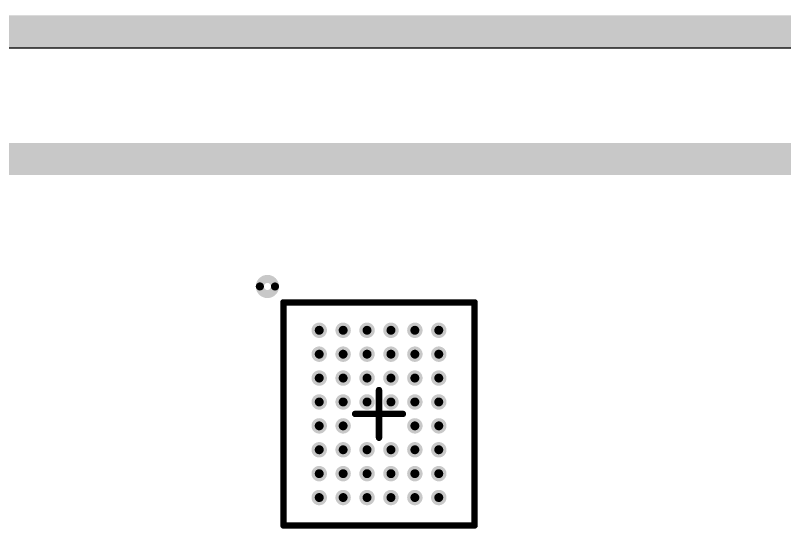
# Model space of a CAD drawing. Header units: millimetres. Extents: x 169 to 355, y 129 to 253.
# Drawn here: x 272.59 to 296.72, y 234.4 to 250.51 of the extents above; entities that cross this region are included whole.
import ezdxf

# ---------------------------------------------------------------- set-up
doc = ezdxf.new("R2010")
doc.units = ezdxf.units.MM
for name, color, linetype in [('BottomLayer', 5, 'Continuous'), ('InternalPlane1', 76, 'Continuous'), ('Mechanical1', 6, 'Continuous'), ('Mechanical15', 56, 'Continuous'), ('TopLayer', 1, 'Continuous'), ('TopOverlay', 2, 'Continuous'), ('TopPaste', 8, 'Continuous'), ('TopSolder', 216, 'Continuous')]:
    doc.layers.add(name, color=color, linetype=linetype)

# ---------------------------------------------------------------- blocks, each defined once
blk = doc.blocks.new('_BGA46_1605')
at = {"layer": 'Mechanical1', "const_width": 0.2}
for points in [[(-3, -3.5), (-3, 3.5)], [(-3, 3.5), (3, 3.5)], [(3, -3.5), (3, 3.5)], [(-3, -3.5), (3, -3.5)]]:
    blk.add_lwpolyline(points, dxfattribs=at)
at = {"layer": 'Mechanical1', "const_width": 0.1}
for points in [[(-3.05, 3.5, 1), (-2.95, 3.5, 1)], [(-3.05, 3.5, 1), (-2.95, 3.5, 1)], [(2.95, 3.5, 1), (3.05, 3.5, 1)], [(2.95, 3.5, 1), (3.05, 3.5, 1)], [(-3.05, -3.5, 1), (-2.95, -3.5, 1)], [(-3.05, -3.5, 1), (-2.95, -3.5, 1)], [(2.95, -3.5, 1), (3.05, -3.5, 1)], [(2.95, -3.5, 1), (3.05, -3.5, 1)]]:
    blk.add_lwpolyline(points, format="xyb", close=True, dxfattribs=at)
at = {"layer": 'Mechanical15', "const_width": 0.2}
for points in [[(-3, -3.5), (-3, 3.5)], [(-3, 3.5), (3, 3.5)], [(3, -3.5), (3, 3.5)], [(0, -0.75), (0, 0.75)], [(-0.75, 0), (0.75, 0)], [(-3, -3.5), (3, -3.5)]]:
    blk.add_lwpolyline(points, dxfattribs=at)
at = {"layer": 'Mechanical15', "const_width": 0.1}
for points in [[(-3.05, 3.5, 1), (-2.95, 3.5, 1)], [(-3.05, 3.5, 1), (-2.95, 3.5, 1)], [(2.95, 3.5, 1), (3.05, 3.5, 1)], [(2.95, 3.5, 1), (3.05, 3.5, 1)], [(-0.05, 0.75, 1), (0.05, 0.75, 1)], [(-0.8, 0, 1), (-0.7, 0, 1)], [(0.7, 0, 1), (0.8, 0, 1)], [(-0.05, -0.75, 1), (0.05, -0.75, 1)], [(-3.05, -3.5, 1), (-2.95, -3.5, 1)], [(-3.05, -3.5, 1), (-2.95, -3.5, 1)], [(2.95, -3.5, 1), (3.05, -3.5, 1)], [(2.95, -3.5, 1), (3.05, -3.5, 1)]]:
    blk.add_lwpolyline(points, format="xyb", close=True, dxfattribs=at)
at = {"layer": 'TopLayer', "const_width": 0.14}
for points in [[(-1.945, 2.625, 1), (-1.805, 2.625, 1)], [(-1.195, 2.625, 1), (-1.055, 2.625, 1)], [(-0.445, 2.625, 1), (-0.305, 2.625, 1)], [(0.305, 2.625, 1), (0.445, 2.625, 1)], [(1.055, 2.625, 1), (1.195, 2.625, 1)], [(1.805, 2.625, 1), (1.945, 2.625, 1)], [(-1.945, 1.875, 1), (-1.805, 1.875, 1)], [(-1.195, 1.875, 1), (-1.055, 1.875, 1)], [(-0.445, 1.875, 1), (-0.305, 1.875, 1)], [(0.305, 1.875, 1), (0.445, 1.875, 1)], [(1.055, 1.875, 1), (1.195, 1.875, 1)], [(1.805, 1.875, 1), (1.945, 1.875, 1)], [(-1.945, 1.125, 1), (-1.805, 1.125, 1)], [(-1.195, 1.125, 1), (-1.055, 1.125, 1)], [(-0.445, 1.125, 1), (-0.305, 1.125, 1)], [(0.305, 1.125, 1), (0.445, 1.125, 1)], [(1.055, 1.125, 1), (1.195, 1.125, 1)], [(1.805, 1.125, 1), (1.945, 1.125, 1)], [(-1.945, 0.375, 1), (-1.805, 0.375, 1)], [(-1.195, 0.375, 1), (-1.055, 0.375, 1)], [(-0.445, 0.375, 1), (-0.305, 0.375, 1)], [(0.305, 0.375, 1), (0.445, 0.375, 1)], [(1.055, 0.375, 1), (1.195, 0.375, 1)], [(1.805, 0.375, 1), (1.945, 0.375, 1)], [(-1.945, -0.375, 1), (-1.805, -0.375, 1)], [(-1.195, -0.375, 1), (-1.055, -0.375, 1)], [(1.055, -0.375, 1), (1.195, -0.375, 1)], [(1.805, -0.375, 1), (1.945, -0.375, 1)], [(-1.945, -1.125, 1), (-1.805, -1.125, 1)], [(-1.195, -1.125, 1), (-1.055, -1.125, 1)], [(-0.445, -1.125, 1), (-0.305, -1.125, 1)], [(0.305, -1.125, 1), (0.445, -1.125, 1)], [(1.055, -1.125, 1), (1.195, -1.125, 1)], [(1.805, -1.125, 1), (1.945, -1.125, 1)], [(-1.945, -1.875, 1), (-1.805, -1.875, 1)], [(-1.195, -1.875, 1), (-1.055, -1.875, 1)], [(-0.445, -1.875, 1), (-0.305, -1.875, 1)], [(0.305, -1.875, 1), (0.445, -1.875, 1)], [(1.055, -1.875, 1), (1.195, -1.875, 1)], [(1.805, -1.875, 1), (1.945, -1.875, 1)], [(-1.945, -2.625, 1), (-1.805, -2.625, 1)], [(-1.195, -2.625, 1), (-1.055, -2.625, 1)], [(-0.445, -2.625, 1), (-0.305, -2.625, 1)], [(0.305, -2.625, 1), (0.445, -2.625, 1)], [(1.055, -2.625, 1), (1.195, -2.625, 1)], [(1.805, -2.625, 1), (1.945, -2.625, 1)]]:
    blk.add_lwpolyline(points, format="xyb", close=True, dxfattribs=at)
at = {"layer": 'TopOverlay'}
for points, const_width in [([(-3.263, 4, 1), (-3.737, 4, 1)], 0.254), ([(-3.801, 4, 1), (-3.674, 4, 1)], 0.127), ([(-3.326, 4, 1), (-3.199, 4, 1)], 0.127), ([(-3.05, 3.5, 1), (-2.95, 3.5, 1)], 0.1), ([(-3.05, 3.5, 1), (-2.95, 3.5, 1)], 0.1), ([(2.95, 3.5, 1), (3.05, 3.5, 1)], 0.1), ([(2.95, 3.5, 1), (3.05, 3.5, 1)], 0.1), ([(-3.05, -3.5, 1), (-2.95, -3.5, 1)], 0.1), ([(-3.05, -3.5, 1), (-2.95, -3.5, 1)], 0.1), ([(2.95, -3.5, 1), (3.05, -3.5, 1)], 0.1), ([(2.95, -3.5, 1), (3.05, -3.5, 1)], 0.1)]:
    blk.add_lwpolyline(points, format="xyb", close=True, dxfattribs=dict(at, const_width=const_width))
at = {"layer": 'TopOverlay', "const_width": 0.2}
for points in [[(-3, -3.5), (-3, 3.5)], [(-3, 3.5), (3, 3.5)], [(3, -3.5), (3, 3.5)], [(-3, -3.5), (3, -3.5)]]:
    blk.add_lwpolyline(points, dxfattribs=at)
at = {"layer": 'TopPaste', "const_width": 0.14}
for points in [[(-1.945, 2.625, 1), (-1.805, 2.625, 1)], [(-1.195, 2.625, 1), (-1.055, 2.625, 1)], [(-0.445, 2.625, 1), (-0.305, 2.625, 1)], [(0.305, 2.625, 1), (0.445, 2.625, 1)], [(1.055, 2.625, 1), (1.195, 2.625, 1)], [(1.805, 2.625, 1), (1.945, 2.625, 1)], [(-1.945, 1.875, 1), (-1.805, 1.875, 1)], [(-1.195, 1.875, 1), (-1.055, 1.875, 1)], [(-0.445, 1.875, 1), (-0.305, 1.875, 1)], [(0.305, 1.875, 1), (0.445, 1.875, 1)], [(1.055, 1.875, 1), (1.195, 1.875, 1)], [(1.805, 1.875, 1), (1.945, 1.875, 1)], [(-1.945, 1.125, 1), (-1.805, 1.125, 1)], [(-1.195, 1.125, 1), (-1.055, 1.125, 1)], [(-0.445, 1.125, 1), (-0.305, 1.125, 1)], [(0.305, 1.125, 1), (0.445, 1.125, 1)], [(1.055, 1.125, 1), (1.195, 1.125, 1)], [(1.805, 1.125, 1), (1.945, 1.125, 1)], [(-1.945, 0.375, 1), (-1.805, 0.375, 1)], [(-1.195, 0.375, 1), (-1.055, 0.375, 1)], [(-0.445, 0.375, 1), (-0.305, 0.375, 1)], [(0.305, 0.375, 1), (0.445, 0.375, 1)], [(1.055, 0.375, 1), (1.195, 0.375, 1)], [(1.805, 0.375, 1), (1.945, 0.375, 1)], [(-1.945, -0.375, 1), (-1.805, -0.375, 1)], [(-1.195, -0.375, 1), (-1.055, -0.375, 1)], [(1.055, -0.375, 1), (1.195, -0.375, 1)], [(1.805, -0.375, 1), (1.945, -0.375, 1)], [(-1.945, -1.125, 1), (-1.805, -1.125, 1)], [(-1.195, -1.125, 1), (-1.055, -1.125, 1)], [(-0.445, -1.125, 1), (-0.305, -1.125, 1)], [(0.305, -1.125, 1), (0.445, -1.125, 1)], [(1.055, -1.125, 1), (1.195, -1.125, 1)], [(1.805, -1.125, 1), (1.945, -1.125, 1)], [(-1.945, -1.875, 1), (-1.805, -1.875, 1)], [(-1.195, -1.875, 1), (-1.055, -1.875, 1)], [(-0.445, -1.875, 1), (-0.305, -1.875, 1)], [(0.305, -1.875, 1), (0.445, -1.875, 1)], [(1.055, -1.875, 1), (1.195, -1.875, 1)], [(1.805, -1.875, 1), (1.945, -1.875, 1)], [(-1.945, -2.625, 1), (-1.805, -2.625, 1)], [(-1.195, -2.625, 1), (-1.055, -2.625, 1)], [(-0.445, -2.625, 1), (-0.305, -2.625, 1)], [(0.305, -2.625, 1), (0.445, -2.625, 1)], [(1.055, -2.625, 1), (1.195, -2.625, 1)], [(1.805, -2.625, 1), (1.945, -2.625, 1)]]:
    blk.add_lwpolyline(points, format="xyb", close=True, dxfattribs=at)
at = {"layer": 'TopSolder', "const_width": 0.242}
for points in [[(-1.996, 2.625, 1), (-1.754, 2.625, 1)], [(-1.246, 2.625, 1), (-1.004, 2.625, 1)], [(-0.496, 2.625, 1), (-0.254, 2.625, 1)], [(0.254, 2.625, 1), (0.496, 2.625, 1)], [(1.004, 2.625, 1), (1.246, 2.625, 1)], [(1.754, 2.625, 1), (1.996, 2.625, 1)], [(-1.996, 1.875, 1), (-1.754, 1.875, 1)], [(-1.246, 1.875, 1), (-1.004, 1.875, 1)], [(-0.496, 1.875, 1), (-0.254, 1.875, 1)], [(0.254, 1.875, 1), (0.496, 1.875, 1)], [(1.004, 1.875, 1), (1.246, 1.875, 1)], [(1.754, 1.875, 1), (1.996, 1.875, 1)], [(-1.996, 1.125, 1), (-1.754, 1.125, 1)], [(-1.246, 1.125, 1), (-1.004, 1.125, 1)], [(-0.496, 1.125, 1), (-0.254, 1.125, 1)], [(0.254, 1.125, 1), (0.496, 1.125, 1)], [(1.004, 1.125, 1), (1.246, 1.125, 1)], [(1.754, 1.125, 1), (1.996, 1.125, 1)], [(-1.996, 0.375, 1), (-1.754, 0.375, 1)], [(-1.246, 0.375, 1), (-1.004, 0.375, 1)], [(-0.496, 0.375, 1), (-0.254, 0.375, 1)], [(0.254, 0.375, 1), (0.496, 0.375, 1)], [(1.004, 0.375, 1), (1.246, 0.375, 1)], [(1.754, 0.375, 1), (1.996, 0.375, 1)], [(-1.996, -0.375, 1), (-1.754, -0.375, 1)], [(-1.246, -0.375, 1), (-1.004, -0.375, 1)], [(1.004, -0.375, 1), (1.246, -0.375, 1)], [(1.754, -0.375, 1), (1.996, -0.375, 1)], [(-1.996, -1.125, 1), (-1.754, -1.125, 1)], [(-1.246, -1.125, 1), (-1.004, -1.125, 1)], [(-0.496, -1.125, 1), (-0.254, -1.125, 1)], [(0.254, -1.125, 1), (0.496, -1.125, 1)], [(1.004, -1.125, 1), (1.246, -1.125, 1)], [(1.754, -1.125, 1), (1.996, -1.125, 1)], [(-1.996, -1.875, 1), (-1.754, -1.875, 1)], [(-1.246, -1.875, 1), (-1.004, -1.875, 1)], [(-0.496, -1.875, 1), (-0.254, -1.875, 1)], [(0.254, -1.875, 1), (0.496, -1.875, 1)], [(1.004, -1.875, 1), (1.246, -1.875, 1)], [(1.754, -1.875, 1), (1.996, -1.875, 1)], [(-1.996, -2.625, 1), (-1.754, -2.625, 1)], [(-1.246, -2.625, 1), (-1.004, -2.625, 1)], [(-0.496, -2.625, 1), (-0.254, -2.625, 1)], [(0.254, -2.625, 1), (0.496, -2.625, 1)], [(1.004, -2.625, 1), (1.246, -2.625, 1)], [(1.754, -2.625, 1), (1.996, -2.625, 1)]]:
    blk.add_lwpolyline(points, format="xyb", close=True, dxfattribs=at)

msp = doc.modelspace()

# ---------------------------------------------------------------- linework, layer by layer
at = {"layer": 'BottomLayer', "const_width": 1}
msp.add_lwpolyline([(174, 246), (336, 246)], dxfattribs=at)
at = {"layer": 'InternalPlane1'}
msp.add_line((170.51, 249.49), (339.49, 249.49), dxfattribs=at)
at = {"layer": 'InternalPlane1', "const_width": 1.016}
msp.add_lwpolyline([(170, 250), (340, 250)], dxfattribs=at)
at = {"layer": 'Mechanical15', "const_width": 0.5}
msp.add_lwpolyline([(170, 250), (340, 250)], dxfattribs=at)
at = {"layer": 'TopLayer', "const_width": 1}
msp.add_lwpolyline([(174, 246), (336, 246)], dxfattribs=at)

# ---------------------------------------------------------------- block references
msp.add_blockref('_BGA46_1605', (284, 238))

doc.saveas('drawing.dxf')
